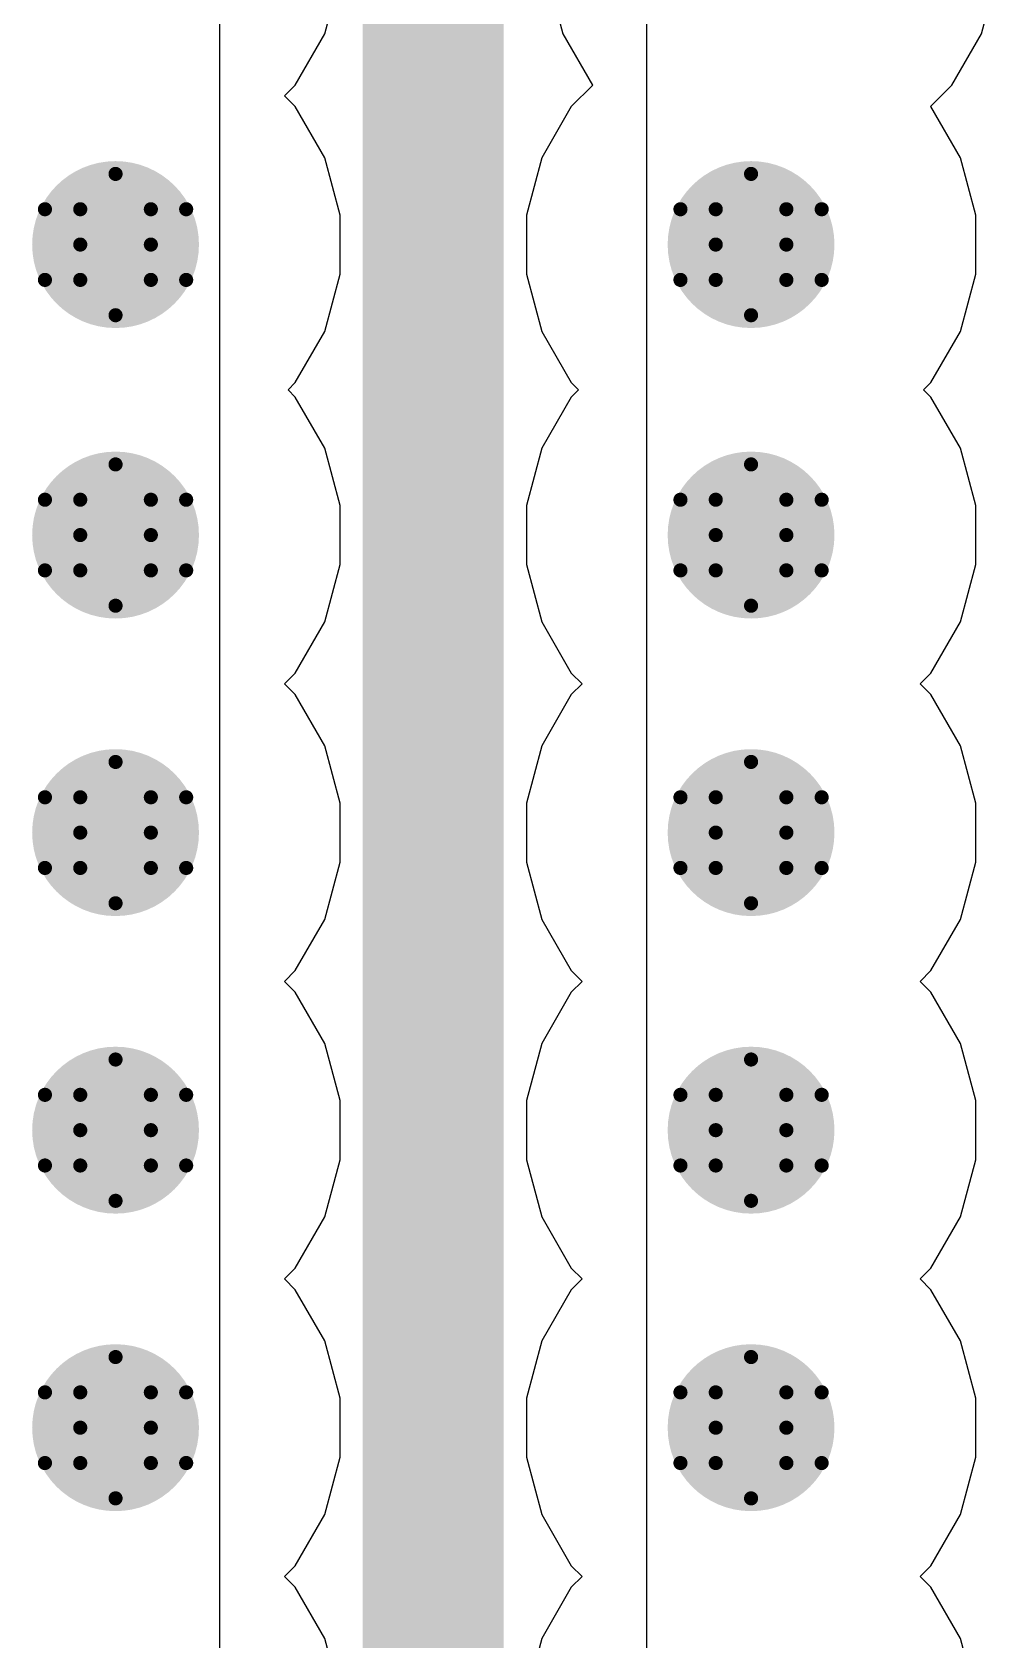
# Model space of a CAD drawing. Header units: inches. Extents: x -3 to 5437, y -3 to 5435.
# Drawn here: x 75.21 to 78.68, y 109.15 to 114.93 of the extents above; entities that cross this region are included whole.
import ezdxf

# ---------------------------------------------------------------- set-up
doc = ezdxf.new("R2010")
doc.units = ezdxf.units.IN
for name, color, linetype in [('Bottom Layer', 5, 'Continuous'), ('Drill Drawing', 1, 'Continuous'), ('GND', 16, 'Continuous'), ('PWR', 76, 'Continuous'), ('Top Layer', 1, 'Continuous'), ('Via Holes', 16, 'Continuous')]:
    doc.layers.add(name, color=color, linetype=linetype)

msp = doc.modelspace()

# ---------------------------------------------------------------- hatches: boundary and pattern name
at = {"layer": 'Bottom Layer'}
h = msp.add_hatch(color=5, dxfattribs=at)
edge = h.paths.add_edge_path()
edge.add_arc((75.5142, 114.1625), 0.3, 0, 360)
h = msp.add_hatch(color=5, dxfattribs=at)
edge = h.paths.add_edge_path()
edge.add_arc((77.8002, 114.1625), 0.3, 0, 360)
h = msp.add_hatch(color=5, dxfattribs=at)
edge = h.paths.add_edge_path()
edge.add_arc((75.5142, 113.1182), 0.3, 0, 360)
h = msp.add_hatch(color=5, dxfattribs=at)
edge = h.paths.add_edge_path()
edge.add_arc((77.8002, 113.1182), 0.3, 0, 360)
h = msp.add_hatch(color=5, dxfattribs=at)
edge = h.paths.add_edge_path()
edge.add_arc((75.5142, 112.0485), 0.3, 0, 360)
h = msp.add_hatch(color=5, dxfattribs=at)
edge = h.paths.add_edge_path()
edge.add_arc((77.8002, 112.0485), 0.3, 0, 360)
h = msp.add_hatch(color=5, dxfattribs=at)
edge = h.paths.add_edge_path()
edge.add_arc((75.5142, 110.9788), 0.3, 0, 360)
h = msp.add_hatch(color=5, dxfattribs=at)
edge = h.paths.add_edge_path()
edge.add_arc((77.8002, 110.9788), 0.3, 0, 360)
h = msp.add_hatch(color=5, dxfattribs=at)
edge = h.paths.add_edge_path()
edge.add_arc((75.5142, 109.9092), 0.3, 0, 360)
h = msp.add_hatch(color=5, dxfattribs=at)
edge = h.paths.add_edge_path()
edge.add_arc((77.8002, 109.9092), 0.3, 0, 360)
at = {"layer": 'GND'}
h = msp.add_hatch(color=16, dxfattribs=at)
edge = h.paths.add_edge_path()
edge.add_arc((75.5142, 114.1625), 0.3, 0, 360)
h = msp.add_hatch(color=16, dxfattribs=at)
edge = h.paths.add_edge_path()
edge.add_arc((77.8002, 114.1625), 0.3, 0, 360)
h = msp.add_hatch(color=16, dxfattribs=at)
edge = h.paths.add_edge_path()
edge.add_arc((75.5142, 113.1182), 0.3, 0, 360)
h = msp.add_hatch(color=16, dxfattribs=at)
edge = h.paths.add_edge_path()
edge.add_arc((77.8002, 113.1182), 0.3, 0, 360)
h = msp.add_hatch(color=16, dxfattribs=at)
edge = h.paths.add_edge_path()
edge.add_arc((75.5142, 112.0485), 0.3, 0, 360)
h = msp.add_hatch(color=16, dxfattribs=at)
edge = h.paths.add_edge_path()
edge.add_arc((77.8002, 112.0485), 0.3, 0, 360)
h = msp.add_hatch(color=16, dxfattribs=at)
edge = h.paths.add_edge_path()
edge.add_arc((75.5142, 110.9788), 0.3, 0, 360)
h = msp.add_hatch(color=16, dxfattribs=at)
edge = h.paths.add_edge_path()
edge.add_arc((77.8002, 110.9788), 0.3, 0, 360)
h = msp.add_hatch(color=16, dxfattribs=at)
edge = h.paths.add_edge_path()
edge.add_arc((75.5142, 109.9092), 0.3, 0, 360)
h = msp.add_hatch(color=16, dxfattribs=at)
edge = h.paths.add_edge_path()
edge.add_arc((77.8002, 109.9092), 0.3, 0, 360)
at = {"layer": 'PWR'}
h = msp.add_hatch(color=76, dxfattribs=at)
edge = h.paths.add_edge_path()
edge.add_arc((75.5142, 114.1625), 0.3, 0, 360)
h = msp.add_hatch(color=76, dxfattribs=at)
edge = h.paths.add_edge_path()
edge.add_arc((77.8002, 114.1625), 0.3, 0, 360)
h = msp.add_hatch(color=76, dxfattribs=at)
edge = h.paths.add_edge_path()
edge.add_arc((75.5142, 113.1182), 0.3, 0, 360)
h = msp.add_hatch(color=76, dxfattribs=at)
edge = h.paths.add_edge_path()
edge.add_arc((77.8002, 113.1182), 0.3, 0, 360)
h = msp.add_hatch(color=76, dxfattribs=at)
edge = h.paths.add_edge_path()
edge.add_arc((75.5142, 112.0485), 0.3, 0, 360)
h = msp.add_hatch(color=76, dxfattribs=at)
edge = h.paths.add_edge_path()
edge.add_arc((77.8002, 112.0485), 0.3, 0, 360)
h = msp.add_hatch(color=76, dxfattribs=at)
edge = h.paths.add_edge_path()
edge.add_arc((75.5142, 110.9788), 0.3, 0, 360)
h = msp.add_hatch(color=76, dxfattribs=at)
edge = h.paths.add_edge_path()
edge.add_arc((77.8002, 110.9788), 0.3, 0, 360)
h = msp.add_hatch(color=76, dxfattribs=at)
edge = h.paths.add_edge_path()
edge.add_arc((75.5142, 109.9092), 0.3, 0, 360)
h = msp.add_hatch(color=76, dxfattribs=at)
edge = h.paths.add_edge_path()
edge.add_arc((77.8002, 109.9092), 0.3, 0, 360)
at = {"layer": 'Top Layer'}
h = msp.add_hatch(color=1, dxfattribs=at)
edge = h.paths.add_edge_path()
edge.add_arc((75.5142, 114.1625), 0.3, 0, 360)
h = msp.add_hatch(color=1, dxfattribs=at)
edge = h.paths.add_edge_path()
edge.add_arc((77.8002, 114.1625), 0.3, 0, 360)
h = msp.add_hatch(color=1, dxfattribs=at)
edge = h.paths.add_edge_path()
edge.add_arc((75.5142, 113.1182), 0.3, 0, 360)
h = msp.add_hatch(color=1, dxfattribs=at)
edge = h.paths.add_edge_path()
edge.add_arc((77.8002, 113.1182), 0.3, 0, 360)
h = msp.add_hatch(color=1, dxfattribs=at)
edge = h.paths.add_edge_path()
edge.add_arc((75.5142, 112.0485), 0.3, 0, 360)
h = msp.add_hatch(color=1, dxfattribs=at)
edge = h.paths.add_edge_path()
edge.add_arc((77.8002, 112.0485), 0.3, 0, 360)
h = msp.add_hatch(color=1, dxfattribs=at)
edge = h.paths.add_edge_path()
edge.add_arc((75.5142, 110.9788), 0.3, 0, 360)
h = msp.add_hatch(color=1, dxfattribs=at)
edge = h.paths.add_edge_path()
edge.add_arc((77.8002, 110.9788), 0.3, 0, 360)
h = msp.add_hatch(color=1, dxfattribs=at)
edge = h.paths.add_edge_path()
edge.add_arc((75.5142, 109.9092), 0.3, 0, 360)
h = msp.add_hatch(color=1, dxfattribs=at)
edge = h.paths.add_edge_path()
edge.add_arc((77.8002, 109.9092), 0.3, 0, 360)
at = {"layer": 'Via Holes'}
h = msp.add_hatch(color=7, dxfattribs=at)
edge = h.paths.add_edge_path()
edge.add_arc((75.5142, 114.1625), 0.15, 0, 360)
h = msp.add_hatch(color=7, dxfattribs=at)
edge = h.paths.add_edge_path()
edge.add_arc((77.8002, 114.1625), 0.15, 0, 360)
h = msp.add_hatch(color=7, dxfattribs=at)
edge = h.paths.add_edge_path()
edge.add_arc((75.5142, 113.1182), 0.15, 0, 360)
h = msp.add_hatch(color=7, dxfattribs=at)
edge = h.paths.add_edge_path()
edge.add_arc((77.8002, 113.1182), 0.15, 0, 360)
h = msp.add_hatch(color=7, dxfattribs=at)
edge = h.paths.add_edge_path()
edge.add_arc((75.5142, 112.0485), 0.15, 0, 360)
h = msp.add_hatch(color=7, dxfattribs=at)
edge = h.paths.add_edge_path()
edge.add_arc((77.8002, 112.0485), 0.15, 0, 360)
h = msp.add_hatch(color=7, dxfattribs=at)
edge = h.paths.add_edge_path()
edge.add_arc((75.5142, 110.9788), 0.15, 0, 360)
h = msp.add_hatch(color=7, dxfattribs=at)
edge = h.paths.add_edge_path()
edge.add_arc((77.8002, 110.9788), 0.15, 0, 360)
h = msp.add_hatch(color=7, dxfattribs=at)
edge = h.paths.add_edge_path()
edge.add_arc((75.5142, 109.9092), 0.15, 0, 360)
h = msp.add_hatch(color=7, dxfattribs=at)
edge = h.paths.add_edge_path()
edge.add_arc((77.8002, 109.9092), 0.15, 0, 360)

# ---------------------------------------------------------------- linework, layer by layer
at = {"layer": 'Drill Drawing'}
for points in [[(75.3872, 114.2895, 0.0508, 0.0508, 0), (75.5142, 114.4165, 0.0508, 0.0508, 0)], [(75.5142, 114.4165, 0.0508, 0.0508, 0), (75.6412, 114.2895, 0.0508, 0.0508, 0)], [(77.6732, 114.2895, 0.0508, 0.0508, 0), (77.8002, 114.4165, 0.0508, 0.0508, 0)], [(77.8002, 114.4165, 0.0508, 0.0508, 0), (77.9272, 114.2895, 0.0508, 0.0508, 0)], [(75.2602, 114.2895, 0.0508, 0.0508, 0), (75.3872, 114.1625, 0.0508, 0.0508, 0)], [(75.2602, 114.2895, 0.0508, 0.0508, 0), (75.3872, 114.2895, 0.0508, 0.0508, 0)], [(75.6412, 114.2895, 0.0508, 0.0508, 0), (75.7682, 114.2895, 0.0508, 0.0508, 0)], [(75.6412, 114.1625, 0.0508, 0.0508, 0), (75.7682, 114.2895, 0.0508, 0.0508, 0)], [(77.5462, 114.2895, 0.0508, 0.0508, 0), (77.6732, 114.1625, 0.0508, 0.0508, 0)], [(77.5462, 114.2895, 0.0508, 0.0508, 0), (77.6732, 114.2895, 0.0508, 0.0508, 0)], [(77.9272, 114.2895, 0.0508, 0.0508, 0), (78.0542, 114.2895, 0.0508, 0.0508, 0)], [(77.9272, 114.1625, 0.0508, 0.0508, 0), (78.0542, 114.2895, 0.0508, 0.0508, 0)], [(75.2602, 114.0355, 0.0508, 0.0508, 0), (75.3872, 114.1625, 0.0508, 0.0508, 0)], [(75.6412, 114.1625, 0.0508, 0.0508, 0), (75.7682, 114.0355, 0.0508, 0.0508, 0)], [(77.5462, 114.0355, 0.0508, 0.0508, 0), (77.6732, 114.1625, 0.0508, 0.0508, 0)], [(77.9272, 114.1625, 0.0508, 0.0508, 0), (78.0542, 114.0355, 0.0508, 0.0508, 0)], [(75.2602, 114.0355, 0.0508, 0.0508, 0), (75.3872, 114.0355, 0.0508, 0.0508, 0)], [(75.3872, 114.0355, 0.0508, 0.0508, 0), (75.5142, 113.9085, 0.0508, 0.0508, 0)], [(75.5142, 113.9085, 0.0508, 0.0508, 0), (75.6412, 114.0355, 0.0508, 0.0508, 0)], [(75.6412, 114.0355, 0.0508, 0.0508, 0), (75.7682, 114.0355, 0.0508, 0.0508, 0)], [(77.5462, 114.0355, 0.0508, 0.0508, 0), (77.6732, 114.0355, 0.0508, 0.0508, 0)], [(77.6732, 114.0355, 0.0508, 0.0508, 0), (77.8002, 113.9085, 0.0508, 0.0508, 0)], [(77.8002, 113.9085, 0.0508, 0.0508, 0), (77.9272, 114.0355, 0.0508, 0.0508, 0)], [(77.9272, 114.0355, 0.0508, 0.0508, 0), (78.0542, 114.0355, 0.0508, 0.0508, 0)], [(75.3872, 113.2452, 0.0508, 0.0508, 0), (75.5142, 113.3722, 0.0508, 0.0508, 0)], [(75.5142, 113.3722, 0.0508, 0.0508, 0), (75.6412, 113.2452, 0.0508, 0.0508, 0)], [(77.6732, 113.2452, 0.0508, 0.0508, 0), (77.8002, 113.3722, 0.0508, 0.0508, 0)], [(77.8002, 113.3722, 0.0508, 0.0508, 0), (77.9272, 113.2452, 0.0508, 0.0508, 0)], [(75.2602, 113.2452, 0.0508, 0.0508, 0), (75.3872, 113.1182, 0.0508, 0.0508, 0)], [(75.2602, 113.2452, 0.0508, 0.0508, 0), (75.3872, 113.2452, 0.0508, 0.0508, 0)], [(75.6412, 113.2452, 0.0508, 0.0508, 0), (75.7682, 113.2452, 0.0508, 0.0508, 0)], [(75.6412, 113.1182, 0.0508, 0.0508, 0), (75.7682, 113.2452, 0.0508, 0.0508, 0)], [(77.5462, 113.2452, 0.0508, 0.0508, 0), (77.6732, 113.1182, 0.0508, 0.0508, 0)], [(77.5462, 113.2452, 0.0508, 0.0508, 0), (77.6732, 113.2452, 0.0508, 0.0508, 0)], [(77.9272, 113.2452, 0.0508, 0.0508, 0), (78.0542, 113.2452, 0.0508, 0.0508, 0)], [(77.9272, 113.1182, 0.0508, 0.0508, 0), (78.0542, 113.2452, 0.0508, 0.0508, 0)], [(75.2602, 112.9912, 0.0508, 0.0508, 0), (75.3872, 113.1182, 0.0508, 0.0508, 0)], [(75.6412, 113.1182, 0.0508, 0.0508, 0), (75.7682, 112.9912, 0.0508, 0.0508, 0)], [(77.5462, 112.9912, 0.0508, 0.0508, 0), (77.6732, 113.1182, 0.0508, 0.0508, 0)], [(77.9272, 113.1182, 0.0508, 0.0508, 0), (78.0542, 112.9912, 0.0508, 0.0508, 0)], [(75.2602, 112.9912, 0.0508, 0.0508, 0), (75.3872, 112.9912, 0.0508, 0.0508, 0)], [(75.3872, 112.9912, 0.0508, 0.0508, 0), (75.5142, 112.8642, 0.0508, 0.0508, 0)], [(75.5142, 112.8642, 0.0508, 0.0508, 0), (75.6412, 112.9912, 0.0508, 0.0508, 0)], [(75.6412, 112.9912, 0.0508, 0.0508, 0), (75.7682, 112.9912, 0.0508, 0.0508, 0)], [(77.5462, 112.9912, 0.0508, 0.0508, 0), (77.6732, 112.9912, 0.0508, 0.0508, 0)], [(77.6732, 112.9912, 0.0508, 0.0508, 0), (77.8002, 112.8642, 0.0508, 0.0508, 0)], [(77.8002, 112.8642, 0.0508, 0.0508, 0), (77.9272, 112.9912, 0.0508, 0.0508, 0)], [(77.9272, 112.9912, 0.0508, 0.0508, 0), (78.0542, 112.9912, 0.0508, 0.0508, 0)], [(75.3872, 112.1755, 0.0508, 0.0508, 0), (75.5142, 112.3025, 0.0508, 0.0508, 0)], [(75.5142, 112.3025, 0.0508, 0.0508, 0), (75.6412, 112.1755, 0.0508, 0.0508, 0)], [(77.6732, 112.1755, 0.0508, 0.0508, 0), (77.8002, 112.3025, 0.0508, 0.0508, 0)], [(77.8002, 112.3025, 0.0508, 0.0508, 0), (77.9272, 112.1755, 0.0508, 0.0508, 0)], [(75.2602, 112.1755, 0.0508, 0.0508, 0), (75.3872, 112.0485, 0.0508, 0.0508, 0)], [(75.2602, 112.1755, 0.0508, 0.0508, 0), (75.3872, 112.1755, 0.0508, 0.0508, 0)], [(75.6412, 112.1755, 0.0508, 0.0508, 0), (75.7682, 112.1755, 0.0508, 0.0508, 0)], [(75.6412, 112.0485, 0.0508, 0.0508, 0), (75.7682, 112.1755, 0.0508, 0.0508, 0)], [(77.5462, 112.1755, 0.0508, 0.0508, 0), (77.6732, 112.0485, 0.0508, 0.0508, 0)], [(77.5462, 112.1755, 0.0508, 0.0508, 0), (77.6732, 112.1755, 0.0508, 0.0508, 0)], [(77.9272, 112.1755, 0.0508, 0.0508, 0), (78.0542, 112.1755, 0.0508, 0.0508, 0)], [(77.9272, 112.0485, 0.0508, 0.0508, 0), (78.0542, 112.1755, 0.0508, 0.0508, 0)], [(75.2602, 111.9215, 0.0508, 0.0508, 0), (75.3872, 112.0485, 0.0508, 0.0508, 0)], [(75.6412, 112.0485, 0.0508, 0.0508, 0), (75.7682, 111.9215, 0.0508, 0.0508, 0)], [(77.5462, 111.9215, 0.0508, 0.0508, 0), (77.6732, 112.0485, 0.0508, 0.0508, 0)], [(77.9272, 112.0485, 0.0508, 0.0508, 0), (78.0542, 111.9215, 0.0508, 0.0508, 0)], [(75.2602, 111.9215, 0.0508, 0.0508, 0), (75.3872, 111.9215, 0.0508, 0.0508, 0)], [(75.3872, 111.9215, 0.0508, 0.0508, 0), (75.5142, 111.7945, 0.0508, 0.0508, 0)], [(75.5142, 111.7945, 0.0508, 0.0508, 0), (75.6412, 111.9215, 0.0508, 0.0508, 0)], [(75.6412, 111.9215, 0.0508, 0.0508, 0), (75.7682, 111.9215, 0.0508, 0.0508, 0)], [(77.5462, 111.9215, 0.0508, 0.0508, 0), (77.6732, 111.9215, 0.0508, 0.0508, 0)], [(77.6732, 111.9215, 0.0508, 0.0508, 0), (77.8002, 111.7945, 0.0508, 0.0508, 0)], [(77.8002, 111.7945, 0.0508, 0.0508, 0), (77.9272, 111.9215, 0.0508, 0.0508, 0)], [(77.9272, 111.9215, 0.0508, 0.0508, 0), (78.0542, 111.9215, 0.0508, 0.0508, 0)], [(75.3872, 111.1058, 0.0508, 0.0508, 0), (75.5142, 111.2328, 0.0508, 0.0508, 0)], [(75.5142, 111.2328, 0.0508, 0.0508, 0), (75.6412, 111.1058, 0.0508, 0.0508, 0)], [(77.6732, 111.1058, 0.0508, 0.0508, 0), (77.8002, 111.2328, 0.0508, 0.0508, 0)], [(77.8002, 111.2328, 0.0508, 0.0508, 0), (77.9272, 111.1058, 0.0508, 0.0508, 0)], [(75.2602, 111.1058, 0.0508, 0.0508, 0), (75.3872, 110.9788, 0.0508, 0.0508, 0)], [(75.2602, 111.1058, 0.0508, 0.0508, 0), (75.3872, 111.1058, 0.0508, 0.0508, 0)], [(75.6412, 111.1058, 0.0508, 0.0508, 0), (75.7682, 111.1058, 0.0508, 0.0508, 0)], [(75.6412, 110.9788, 0.0508, 0.0508, 0), (75.7682, 111.1058, 0.0508, 0.0508, 0)], [(77.5462, 111.1058, 0.0508, 0.0508, 0), (77.6732, 110.9788, 0.0508, 0.0508, 0)], [(77.5462, 111.1058, 0.0508, 0.0508, 0), (77.6732, 111.1058, 0.0508, 0.0508, 0)], [(77.9272, 111.1058, 0.0508, 0.0508, 0), (78.0542, 111.1058, 0.0508, 0.0508, 0)], [(77.9272, 110.9788, 0.0508, 0.0508, 0), (78.0542, 111.1058, 0.0508, 0.0508, 0)], [(75.2602, 110.8518, 0.0508, 0.0508, 0), (75.3872, 110.9788, 0.0508, 0.0508, 0)], [(75.6412, 110.9788, 0.0508, 0.0508, 0), (75.7682, 110.8518, 0.0508, 0.0508, 0)], [(77.5462, 110.8518, 0.0508, 0.0508, 0), (77.6732, 110.9788, 0.0508, 0.0508, 0)], [(77.9272, 110.9788, 0.0508, 0.0508, 0), (78.0542, 110.8518, 0.0508, 0.0508, 0)], [(75.2602, 110.8518, 0.0508, 0.0508, 0), (75.3872, 110.8518, 0.0508, 0.0508, 0)], [(75.3872, 110.8518, 0.0508, 0.0508, 0), (75.5142, 110.7248, 0.0508, 0.0508, 0)], [(75.5142, 110.7248, 0.0508, 0.0508, 0), (75.6412, 110.8518, 0.0508, 0.0508, 0)], [(75.6412, 110.8518, 0.0508, 0.0508, 0), (75.7682, 110.8518, 0.0508, 0.0508, 0)], [(77.5462, 110.8518, 0.0508, 0.0508, 0), (77.6732, 110.8518, 0.0508, 0.0508, 0)], [(77.6732, 110.8518, 0.0508, 0.0508, 0), (77.8002, 110.7248, 0.0508, 0.0508, 0)], [(77.8002, 110.7248, 0.0508, 0.0508, 0), (77.9272, 110.8518, 0.0508, 0.0508, 0)], [(77.9272, 110.8518, 0.0508, 0.0508, 0), (78.0542, 110.8518, 0.0508, 0.0508, 0)], [(75.3872, 110.0362, 0.0508, 0.0508, 0), (75.5142, 110.1632, 0.0508, 0.0508, 0)], [(75.5142, 110.1632, 0.0508, 0.0508, 0), (75.6412, 110.0362, 0.0508, 0.0508, 0)], [(77.6732, 110.0362, 0.0508, 0.0508, 0), (77.8002, 110.1632, 0.0508, 0.0508, 0)], [(77.8002, 110.1632, 0.0508, 0.0508, 0), (77.9272, 110.0362, 0.0508, 0.0508, 0)], [(75.2602, 110.0362, 0.0508, 0.0508, 0), (75.3872, 109.9092, 0.0508, 0.0508, 0)], [(75.2602, 110.0362, 0.0508, 0.0508, 0), (75.3872, 110.0362, 0.0508, 0.0508, 0)], [(75.6412, 110.0362, 0.0508, 0.0508, 0), (75.7682, 110.0362, 0.0508, 0.0508, 0)], [(75.6412, 109.9092, 0.0508, 0.0508, 0), (75.7682, 110.0362, 0.0508, 0.0508, 0)], [(77.5462, 110.0362, 0.0508, 0.0508, 0), (77.6732, 109.9092, 0.0508, 0.0508, 0)], [(77.5462, 110.0362, 0.0508, 0.0508, 0), (77.6732, 110.0362, 0.0508, 0.0508, 0)], [(77.9272, 110.0362, 0.0508, 0.0508, 0), (78.0542, 110.0362, 0.0508, 0.0508, 0)], [(77.9272, 109.9092, 0.0508, 0.0508, 0), (78.0542, 110.0362, 0.0508, 0.0508, 0)], [(75.2602, 109.7822, 0.0508, 0.0508, 0), (75.3872, 109.9092, 0.0508, 0.0508, 0)], [(75.6412, 109.9092, 0.0508, 0.0508, 0), (75.7682, 109.7822, 0.0508, 0.0508, 0)], [(77.5462, 109.7822, 0.0508, 0.0508, 0), (77.6732, 109.9092, 0.0508, 0.0508, 0)], [(77.9272, 109.9092, 0.0508, 0.0508, 0), (78.0542, 109.7822, 0.0508, 0.0508, 0)], [(75.2602, 109.7822, 0.0508, 0.0508, 0), (75.3872, 109.7822, 0.0508, 0.0508, 0)], [(75.3872, 109.7822, 0.0508, 0.0508, 0), (75.5142, 109.6552, 0.0508, 0.0508, 0)], [(75.5142, 109.6552, 0.0508, 0.0508, 0), (75.6412, 109.7822, 0.0508, 0.0508, 0)], [(75.6412, 109.7822, 0.0508, 0.0508, 0), (75.7682, 109.7822, 0.0508, 0.0508, 0)], [(77.5462, 109.7822, 0.0508, 0.0508, 0), (77.6732, 109.7822, 0.0508, 0.0508, 0)], [(77.6732, 109.7822, 0.0508, 0.0508, 0), (77.8002, 109.6552, 0.0508, 0.0508, 0)], [(77.8002, 109.6552, 0.0508, 0.0508, 0), (77.9272, 109.7822, 0.0508, 0.0508, 0)], [(77.9272, 109.7822, 0.0508, 0.0508, 0), (78.0542, 109.7822, 0.0508, 0.0508, 0)]]:
    msp.add_lwpolyline(points, format="xyseb", dxfattribs=at)
for points in [[(75.5015, 114.4165, 0.0254, 0.0254, 1), (75.5269, 114.4165, 0.0254, 0.0254, 1)], [(75.5015, 114.4165, 0.0254, 0.0254, 1), (75.5269, 114.4165, 0.0254, 0.0254, 1)], [(77.7875, 114.4165, 0.0254, 0.0254, 1), (77.8129, 114.4165, 0.0254, 0.0254, 1)], [(77.7875, 114.4165, 0.0254, 0.0254, 1), (77.8129, 114.4165, 0.0254, 0.0254, 1)], [(75.2475, 114.2895, 0.0254, 0.0254, 1), (75.2729, 114.2895, 0.0254, 0.0254, 1)], [(75.2475, 114.2895, 0.0254, 0.0254, 1), (75.2729, 114.2895, 0.0254, 0.0254, 1)], [(75.3745, 114.2895, 0.0254, 0.0254, 1), (75.3999, 114.2895, 0.0254, 0.0254, 1)], [(75.3745, 114.2895, 0.0254, 0.0254, 1), (75.3999, 114.2895, 0.0254, 0.0254, 1)], [(75.6285, 114.2895, 0.0254, 0.0254, 1), (75.6539, 114.2895, 0.0254, 0.0254, 1)], [(75.6285, 114.2895, 0.0254, 0.0254, 1), (75.6539, 114.2895, 0.0254, 0.0254, 1)], [(75.7555, 114.2895, 0.0254, 0.0254, 1), (75.7809, 114.2895, 0.0254, 0.0254, 1)], [(75.7555, 114.2895, 0.0254, 0.0254, 1), (75.7809, 114.2895, 0.0254, 0.0254, 1)], [(77.5335, 114.2895, 0.0254, 0.0254, 1), (77.5589, 114.2895, 0.0254, 0.0254, 1)], [(77.5335, 114.2895, 0.0254, 0.0254, 1), (77.5589, 114.2895, 0.0254, 0.0254, 1)], [(77.6605, 114.2895, 0.0254, 0.0254, 1), (77.6859, 114.2895, 0.0254, 0.0254, 1)], [(77.6605, 114.2895, 0.0254, 0.0254, 1), (77.6859, 114.2895, 0.0254, 0.0254, 1)], [(77.9145, 114.2895, 0.0254, 0.0254, 1), (77.9399, 114.2895, 0.0254, 0.0254, 1)], [(77.9145, 114.2895, 0.0254, 0.0254, 1), (77.9399, 114.2895, 0.0254, 0.0254, 1)], [(78.0415, 114.2895, 0.0254, 0.0254, 1), (78.0669, 114.2895, 0.0254, 0.0254, 1)], [(78.0415, 114.2895, 0.0254, 0.0254, 1), (78.0669, 114.2895, 0.0254, 0.0254, 1)], [(75.3745, 114.1625, 0.0254, 0.0254, 1), (75.3999, 114.1625, 0.0254, 0.0254, 1)], [(75.3745, 114.1625, 0.0254, 0.0254, 1), (75.3999, 114.1625, 0.0254, 0.0254, 1)], [(75.6285, 114.1625, 0.0254, 0.0254, 1), (75.6539, 114.1625, 0.0254, 0.0254, 1)], [(75.6285, 114.1625, 0.0254, 0.0254, 1), (75.6539, 114.1625, 0.0254, 0.0254, 1)], [(77.6605, 114.1625, 0.0254, 0.0254, 1), (77.6859, 114.1625, 0.0254, 0.0254, 1)], [(77.6605, 114.1625, 0.0254, 0.0254, 1), (77.6859, 114.1625, 0.0254, 0.0254, 1)], [(77.9145, 114.1625, 0.0254, 0.0254, 1), (77.9399, 114.1625, 0.0254, 0.0254, 1)], [(77.9145, 114.1625, 0.0254, 0.0254, 1), (77.9399, 114.1625, 0.0254, 0.0254, 1)], [(75.2475, 114.0355, 0.0254, 0.0254, 1), (75.2729, 114.0355, 0.0254, 0.0254, 1)], [(75.2475, 114.0355, 0.0254, 0.0254, 1), (75.2729, 114.0355, 0.0254, 0.0254, 1)], [(75.3745, 114.0355, 0.0254, 0.0254, 1), (75.3999, 114.0355, 0.0254, 0.0254, 1)], [(75.3745, 114.0355, 0.0254, 0.0254, 1), (75.3999, 114.0355, 0.0254, 0.0254, 1)], [(75.6285, 114.0355, 0.0254, 0.0254, 1), (75.6539, 114.0355, 0.0254, 0.0254, 1)], [(75.6285, 114.0355, 0.0254, 0.0254, 1), (75.6539, 114.0355, 0.0254, 0.0254, 1)], [(75.7555, 114.0355, 0.0254, 0.0254, 1), (75.7809, 114.0355, 0.0254, 0.0254, 1)], [(75.7555, 114.0355, 0.0254, 0.0254, 1), (75.7809, 114.0355, 0.0254, 0.0254, 1)], [(77.5335, 114.0355, 0.0254, 0.0254, 1), (77.5589, 114.0355, 0.0254, 0.0254, 1)], [(77.5335, 114.0355, 0.0254, 0.0254, 1), (77.5589, 114.0355, 0.0254, 0.0254, 1)], [(77.6605, 114.0355, 0.0254, 0.0254, 1), (77.6859, 114.0355, 0.0254, 0.0254, 1)], [(77.6605, 114.0355, 0.0254, 0.0254, 1), (77.6859, 114.0355, 0.0254, 0.0254, 1)], [(77.9145, 114.0355, 0.0254, 0.0254, 1), (77.9399, 114.0355, 0.0254, 0.0254, 1)], [(77.9145, 114.0355, 0.0254, 0.0254, 1), (77.9399, 114.0355, 0.0254, 0.0254, 1)], [(78.0415, 114.0355, 0.0254, 0.0254, 1), (78.0669, 114.0355, 0.0254, 0.0254, 1)], [(78.0415, 114.0355, 0.0254, 0.0254, 1), (78.0669, 114.0355, 0.0254, 0.0254, 1)], [(75.5015, 113.9085, 0.0254, 0.0254, 1), (75.5269, 113.9085, 0.0254, 0.0254, 1)], [(75.5015, 113.9085, 0.0254, 0.0254, 1), (75.5269, 113.9085, 0.0254, 0.0254, 1)], [(77.7875, 113.9085, 0.0254, 0.0254, 1), (77.8129, 113.9085, 0.0254, 0.0254, 1)], [(77.7875, 113.9085, 0.0254, 0.0254, 1), (77.8129, 113.9085, 0.0254, 0.0254, 1)], [(75.5015, 113.3722, 0.0254, 0.0254, 1), (75.5269, 113.3722, 0.0254, 0.0254, 1)], [(75.5015, 113.3722, 0.0254, 0.0254, 1), (75.5269, 113.3722, 0.0254, 0.0254, 1)], [(77.7875, 113.3722, 0.0254, 0.0254, 1), (77.8129, 113.3722, 0.0254, 0.0254, 1)], [(77.7875, 113.3722, 0.0254, 0.0254, 1), (77.8129, 113.3722, 0.0254, 0.0254, 1)], [(75.2475, 113.2452, 0.0254, 0.0254, 1), (75.2729, 113.2452, 0.0254, 0.0254, 1)], [(75.2475, 113.2452, 0.0254, 0.0254, 1), (75.2729, 113.2452, 0.0254, 0.0254, 1)], [(75.3745, 113.2452, 0.0254, 0.0254, 1), (75.3999, 113.2452, 0.0254, 0.0254, 1)], [(75.3745, 113.2452, 0.0254, 0.0254, 1), (75.3999, 113.2452, 0.0254, 0.0254, 1)], [(75.6285, 113.2452, 0.0254, 0.0254, 1), (75.6539, 113.2452, 0.0254, 0.0254, 1)], [(75.6285, 113.2452, 0.0254, 0.0254, 1), (75.6539, 113.2452, 0.0254, 0.0254, 1)], [(75.7555, 113.2452, 0.0254, 0.0254, 1), (75.7809, 113.2452, 0.0254, 0.0254, 1)], [(75.7555, 113.2452, 0.0254, 0.0254, 1), (75.7809, 113.2452, 0.0254, 0.0254, 1)], [(77.5335, 113.2452, 0.0254, 0.0254, 1), (77.5589, 113.2452, 0.0254, 0.0254, 1)], [(77.5335, 113.2452, 0.0254, 0.0254, 1), (77.5589, 113.2452, 0.0254, 0.0254, 1)], [(77.6605, 113.2452, 0.0254, 0.0254, 1), (77.6859, 113.2452, 0.0254, 0.0254, 1)], [(77.6605, 113.2452, 0.0254, 0.0254, 1), (77.6859, 113.2452, 0.0254, 0.0254, 1)], [(77.9145, 113.2452, 0.0254, 0.0254, 1), (77.9399, 113.2452, 0.0254, 0.0254, 1)], [(77.9145, 113.2452, 0.0254, 0.0254, 1), (77.9399, 113.2452, 0.0254, 0.0254, 1)], [(78.0415, 113.2452, 0.0254, 0.0254, 1), (78.0669, 113.2452, 0.0254, 0.0254, 1)], [(78.0415, 113.2452, 0.0254, 0.0254, 1), (78.0669, 113.2452, 0.0254, 0.0254, 1)], [(75.3745, 113.1182, 0.0254, 0.0254, 1), (75.3999, 113.1182, 0.0254, 0.0254, 1)], [(75.3745, 113.1182, 0.0254, 0.0254, 1), (75.3999, 113.1182, 0.0254, 0.0254, 1)], [(75.6285, 113.1182, 0.0254, 0.0254, 1), (75.6539, 113.1182, 0.0254, 0.0254, 1)], [(75.6285, 113.1182, 0.0254, 0.0254, 1), (75.6539, 113.1182, 0.0254, 0.0254, 1)], [(77.6605, 113.1182, 0.0254, 0.0254, 1), (77.6859, 113.1182, 0.0254, 0.0254, 1)], [(77.6605, 113.1182, 0.0254, 0.0254, 1), (77.6859, 113.1182, 0.0254, 0.0254, 1)], [(77.9145, 113.1182, 0.0254, 0.0254, 1), (77.9399, 113.1182, 0.0254, 0.0254, 1)], [(77.9145, 113.1182, 0.0254, 0.0254, 1), (77.9399, 113.1182, 0.0254, 0.0254, 1)], [(75.2475, 112.9912, 0.0254, 0.0254, 1), (75.2729, 112.9912, 0.0254, 0.0254, 1)], [(75.2475, 112.9912, 0.0254, 0.0254, 1), (75.2729, 112.9912, 0.0254, 0.0254, 1)], [(75.3745, 112.9912, 0.0254, 0.0254, 1), (75.3999, 112.9912, 0.0254, 0.0254, 1)], [(75.3745, 112.9912, 0.0254, 0.0254, 1), (75.3999, 112.9912, 0.0254, 0.0254, 1)], [(75.6285, 112.9912, 0.0254, 0.0254, 1), (75.6539, 112.9912, 0.0254, 0.0254, 1)], [(75.6285, 112.9912, 0.0254, 0.0254, 1), (75.6539, 112.9912, 0.0254, 0.0254, 1)], [(75.7555, 112.9912, 0.0254, 0.0254, 1), (75.7809, 112.9912, 0.0254, 0.0254, 1)], [(75.7555, 112.9912, 0.0254, 0.0254, 1), (75.7809, 112.9912, 0.0254, 0.0254, 1)], [(77.5335, 112.9912, 0.0254, 0.0254, 1), (77.5589, 112.9912, 0.0254, 0.0254, 1)], [(77.5335, 112.9912, 0.0254, 0.0254, 1), (77.5589, 112.9912, 0.0254, 0.0254, 1)], [(77.6605, 112.9912, 0.0254, 0.0254, 1), (77.6859, 112.9912, 0.0254, 0.0254, 1)], [(77.6605, 112.9912, 0.0254, 0.0254, 1), (77.6859, 112.9912, 0.0254, 0.0254, 1)], [(77.9145, 112.9912, 0.0254, 0.0254, 1), (77.9399, 112.9912, 0.0254, 0.0254, 1)], [(77.9145, 112.9912, 0.0254, 0.0254, 1), (77.9399, 112.9912, 0.0254, 0.0254, 1)], [(78.0415, 112.9912, 0.0254, 0.0254, 1), (78.0669, 112.9912, 0.0254, 0.0254, 1)], [(78.0415, 112.9912, 0.0254, 0.0254, 1), (78.0669, 112.9912, 0.0254, 0.0254, 1)], [(75.5015, 112.8642, 0.0254, 0.0254, 1), (75.5269, 112.8642, 0.0254, 0.0254, 1)], [(75.5015, 112.8642, 0.0254, 0.0254, 1), (75.5269, 112.8642, 0.0254, 0.0254, 1)], [(77.7875, 112.8642, 0.0254, 0.0254, 1), (77.8129, 112.8642, 0.0254, 0.0254, 1)], [(77.7875, 112.8642, 0.0254, 0.0254, 1), (77.8129, 112.8642, 0.0254, 0.0254, 1)], [(75.5015, 112.3025, 0.0254, 0.0254, 1), (75.5269, 112.3025, 0.0254, 0.0254, 1)], [(75.5015, 112.3025, 0.0254, 0.0254, 1), (75.5269, 112.3025, 0.0254, 0.0254, 1)], [(77.7875, 112.3025, 0.0254, 0.0254, 1), (77.8129, 112.3025, 0.0254, 0.0254, 1)], [(77.7875, 112.3025, 0.0254, 0.0254, 1), (77.8129, 112.3025, 0.0254, 0.0254, 1)], [(75.2475, 112.1755, 0.0254, 0.0254, 1), (75.2729, 112.1755, 0.0254, 0.0254, 1)], [(75.2475, 112.1755, 0.0254, 0.0254, 1), (75.2729, 112.1755, 0.0254, 0.0254, 1)], [(75.3745, 112.1755, 0.0254, 0.0254, 1), (75.3999, 112.1755, 0.0254, 0.0254, 1)], [(75.3745, 112.1755, 0.0254, 0.0254, 1), (75.3999, 112.1755, 0.0254, 0.0254, 1)], [(75.6285, 112.1755, 0.0254, 0.0254, 1), (75.6539, 112.1755, 0.0254, 0.0254, 1)], [(75.6285, 112.1755, 0.0254, 0.0254, 1), (75.6539, 112.1755, 0.0254, 0.0254, 1)], [(75.7555, 112.1755, 0.0254, 0.0254, 1), (75.7809, 112.1755, 0.0254, 0.0254, 1)], [(75.7555, 112.1755, 0.0254, 0.0254, 1), (75.7809, 112.1755, 0.0254, 0.0254, 1)], [(77.5335, 112.1755, 0.0254, 0.0254, 1), (77.5589, 112.1755, 0.0254, 0.0254, 1)], [(77.5335, 112.1755, 0.0254, 0.0254, 1), (77.5589, 112.1755, 0.0254, 0.0254, 1)], [(77.6605, 112.1755, 0.0254, 0.0254, 1), (77.6859, 112.1755, 0.0254, 0.0254, 1)], [(77.6605, 112.1755, 0.0254, 0.0254, 1), (77.6859, 112.1755, 0.0254, 0.0254, 1)], [(77.9145, 112.1755, 0.0254, 0.0254, 1), (77.9399, 112.1755, 0.0254, 0.0254, 1)], [(77.9145, 112.1755, 0.0254, 0.0254, 1), (77.9399, 112.1755, 0.0254, 0.0254, 1)], [(78.0415, 112.1755, 0.0254, 0.0254, 1), (78.0669, 112.1755, 0.0254, 0.0254, 1)], [(78.0415, 112.1755, 0.0254, 0.0254, 1), (78.0669, 112.1755, 0.0254, 0.0254, 1)], [(75.3745, 112.0485, 0.0254, 0.0254, 1), (75.3999, 112.0485, 0.0254, 0.0254, 1)], [(75.3745, 112.0485, 0.0254, 0.0254, 1), (75.3999, 112.0485, 0.0254, 0.0254, 1)], [(75.6285, 112.0485, 0.0254, 0.0254, 1), (75.6539, 112.0485, 0.0254, 0.0254, 1)], [(75.6285, 112.0485, 0.0254, 0.0254, 1), (75.6539, 112.0485, 0.0254, 0.0254, 1)], [(77.6605, 112.0485, 0.0254, 0.0254, 1), (77.6859, 112.0485, 0.0254, 0.0254, 1)], [(77.6605, 112.0485, 0.0254, 0.0254, 1), (77.6859, 112.0485, 0.0254, 0.0254, 1)], [(77.9145, 112.0485, 0.0254, 0.0254, 1), (77.9399, 112.0485, 0.0254, 0.0254, 1)], [(77.9145, 112.0485, 0.0254, 0.0254, 1), (77.9399, 112.0485, 0.0254, 0.0254, 1)], [(75.2475, 111.9215, 0.0254, 0.0254, 1), (75.2729, 111.9215, 0.0254, 0.0254, 1)], [(75.2475, 111.9215, 0.0254, 0.0254, 1), (75.2729, 111.9215, 0.0254, 0.0254, 1)], [(75.3745, 111.9215, 0.0254, 0.0254, 1), (75.3999, 111.9215, 0.0254, 0.0254, 1)], [(75.3745, 111.9215, 0.0254, 0.0254, 1), (75.3999, 111.9215, 0.0254, 0.0254, 1)], [(75.6285, 111.9215, 0.0254, 0.0254, 1), (75.6539, 111.9215, 0.0254, 0.0254, 1)], [(75.6285, 111.9215, 0.0254, 0.0254, 1), (75.6539, 111.9215, 0.0254, 0.0254, 1)], [(75.7555, 111.9215, 0.0254, 0.0254, 1), (75.7809, 111.9215, 0.0254, 0.0254, 1)], [(75.7555, 111.9215, 0.0254, 0.0254, 1), (75.7809, 111.9215, 0.0254, 0.0254, 1)], [(77.5335, 111.9215, 0.0254, 0.0254, 1), (77.5589, 111.9215, 0.0254, 0.0254, 1)], [(77.5335, 111.9215, 0.0254, 0.0254, 1), (77.5589, 111.9215, 0.0254, 0.0254, 1)], [(77.6605, 111.9215, 0.0254, 0.0254, 1), (77.6859, 111.9215, 0.0254, 0.0254, 1)], [(77.6605, 111.9215, 0.0254, 0.0254, 1), (77.6859, 111.9215, 0.0254, 0.0254, 1)], [(77.9145, 111.9215, 0.0254, 0.0254, 1), (77.9399, 111.9215, 0.0254, 0.0254, 1)], [(77.9145, 111.9215, 0.0254, 0.0254, 1), (77.9399, 111.9215, 0.0254, 0.0254, 1)], [(78.0415, 111.9215, 0.0254, 0.0254, 1), (78.0669, 111.9215, 0.0254, 0.0254, 1)], [(78.0415, 111.9215, 0.0254, 0.0254, 1), (78.0669, 111.9215, 0.0254, 0.0254, 1)], [(75.5015, 111.7945, 0.0254, 0.0254, 1), (75.5269, 111.7945, 0.0254, 0.0254, 1)], [(75.5015, 111.7945, 0.0254, 0.0254, 1), (75.5269, 111.7945, 0.0254, 0.0254, 1)], [(77.7875, 111.7945, 0.0254, 0.0254, 1), (77.8129, 111.7945, 0.0254, 0.0254, 1)], [(77.7875, 111.7945, 0.0254, 0.0254, 1), (77.8129, 111.7945, 0.0254, 0.0254, 1)], [(75.5015, 111.2328, 0.0254, 0.0254, 1), (75.5269, 111.2328, 0.0254, 0.0254, 1)], [(75.5015, 111.2328, 0.0254, 0.0254, 1), (75.5269, 111.2328, 0.0254, 0.0254, 1)], [(77.7875, 111.2328, 0.0254, 0.0254, 1), (77.8129, 111.2328, 0.0254, 0.0254, 1)], [(77.7875, 111.2328, 0.0254, 0.0254, 1), (77.8129, 111.2328, 0.0254, 0.0254, 1)], [(75.2475, 111.1058, 0.0254, 0.0254, 1), (75.2729, 111.1058, 0.0254, 0.0254, 1)], [(75.2475, 111.1058, 0.0254, 0.0254, 1), (75.2729, 111.1058, 0.0254, 0.0254, 1)], [(75.3745, 111.1058, 0.0254, 0.0254, 1), (75.3999, 111.1058, 0.0254, 0.0254, 1)], [(75.3745, 111.1058, 0.0254, 0.0254, 1), (75.3999, 111.1058, 0.0254, 0.0254, 1)], [(75.6285, 111.1058, 0.0254, 0.0254, 1), (75.6539, 111.1058, 0.0254, 0.0254, 1)], [(75.6285, 111.1058, 0.0254, 0.0254, 1), (75.6539, 111.1058, 0.0254, 0.0254, 1)], [(75.7555, 111.1058, 0.0254, 0.0254, 1), (75.7809, 111.1058, 0.0254, 0.0254, 1)], [(75.7555, 111.1058, 0.0254, 0.0254, 1), (75.7809, 111.1058, 0.0254, 0.0254, 1)], [(77.5335, 111.1058, 0.0254, 0.0254, 1), (77.5589, 111.1058, 0.0254, 0.0254, 1)], [(77.5335, 111.1058, 0.0254, 0.0254, 1), (77.5589, 111.1058, 0.0254, 0.0254, 1)], [(77.6605, 111.1058, 0.0254, 0.0254, 1), (77.6859, 111.1058, 0.0254, 0.0254, 1)], [(77.6605, 111.1058, 0.0254, 0.0254, 1), (77.6859, 111.1058, 0.0254, 0.0254, 1)], [(77.9145, 111.1058, 0.0254, 0.0254, 1), (77.9399, 111.1058, 0.0254, 0.0254, 1)], [(77.9145, 111.1058, 0.0254, 0.0254, 1), (77.9399, 111.1058, 0.0254, 0.0254, 1)], [(78.0415, 111.1058, 0.0254, 0.0254, 1), (78.0669, 111.1058, 0.0254, 0.0254, 1)], [(78.0415, 111.1058, 0.0254, 0.0254, 1), (78.0669, 111.1058, 0.0254, 0.0254, 1)], [(75.3745, 110.9788, 0.0254, 0.0254, 1), (75.3999, 110.9788, 0.0254, 0.0254, 1)], [(75.3745, 110.9788, 0.0254, 0.0254, 1), (75.3999, 110.9788, 0.0254, 0.0254, 1)], [(75.6285, 110.9788, 0.0254, 0.0254, 1), (75.6539, 110.9788, 0.0254, 0.0254, 1)], [(75.6285, 110.9788, 0.0254, 0.0254, 1), (75.6539, 110.9788, 0.0254, 0.0254, 1)], [(77.6605, 110.9788, 0.0254, 0.0254, 1), (77.6859, 110.9788, 0.0254, 0.0254, 1)], [(77.6605, 110.9788, 0.0254, 0.0254, 1), (77.6859, 110.9788, 0.0254, 0.0254, 1)], [(77.9145, 110.9788, 0.0254, 0.0254, 1), (77.9399, 110.9788, 0.0254, 0.0254, 1)], [(77.9145, 110.9788, 0.0254, 0.0254, 1), (77.9399, 110.9788, 0.0254, 0.0254, 1)], [(75.2475, 110.8518, 0.0254, 0.0254, 1), (75.2729, 110.8518, 0.0254, 0.0254, 1)], [(75.2475, 110.8518, 0.0254, 0.0254, 1), (75.2729, 110.8518, 0.0254, 0.0254, 1)], [(75.3745, 110.8518, 0.0254, 0.0254, 1), (75.3999, 110.8518, 0.0254, 0.0254, 1)], [(75.3745, 110.8518, 0.0254, 0.0254, 1), (75.3999, 110.8518, 0.0254, 0.0254, 1)], [(75.6285, 110.8518, 0.0254, 0.0254, 1), (75.6539, 110.8518, 0.0254, 0.0254, 1)], [(75.6285, 110.8518, 0.0254, 0.0254, 1), (75.6539, 110.8518, 0.0254, 0.0254, 1)], [(75.7555, 110.8518, 0.0254, 0.0254, 1), (75.7809, 110.8518, 0.0254, 0.0254, 1)], [(75.7555, 110.8518, 0.0254, 0.0254, 1), (75.7809, 110.8518, 0.0254, 0.0254, 1)], [(77.5335, 110.8518, 0.0254, 0.0254, 1), (77.5589, 110.8518, 0.0254, 0.0254, 1)], [(77.5335, 110.8518, 0.0254, 0.0254, 1), (77.5589, 110.8518, 0.0254, 0.0254, 1)], [(77.6605, 110.8518, 0.0254, 0.0254, 1), (77.6859, 110.8518, 0.0254, 0.0254, 1)], [(77.6605, 110.8518, 0.0254, 0.0254, 1), (77.6859, 110.8518, 0.0254, 0.0254, 1)], [(77.9145, 110.8518, 0.0254, 0.0254, 1), (77.9399, 110.8518, 0.0254, 0.0254, 1)], [(77.9145, 110.8518, 0.0254, 0.0254, 1), (77.9399, 110.8518, 0.0254, 0.0254, 1)], [(78.0415, 110.8518, 0.0254, 0.0254, 1), (78.0669, 110.8518, 0.0254, 0.0254, 1)], [(78.0415, 110.8518, 0.0254, 0.0254, 1), (78.0669, 110.8518, 0.0254, 0.0254, 1)], [(75.5015, 110.7248, 0.0254, 0.0254, 1), (75.5269, 110.7248, 0.0254, 0.0254, 1)], [(75.5015, 110.7248, 0.0254, 0.0254, 1), (75.5269, 110.7248, 0.0254, 0.0254, 1)], [(77.7875, 110.7248, 0.0254, 0.0254, 1), (77.8129, 110.7248, 0.0254, 0.0254, 1)], [(77.7875, 110.7248, 0.0254, 0.0254, 1), (77.8129, 110.7248, 0.0254, 0.0254, 1)], [(75.5015, 110.1632, 0.0254, 0.0254, 1), (75.5269, 110.1632, 0.0254, 0.0254, 1)], [(75.5015, 110.1632, 0.0254, 0.0254, 1), (75.5269, 110.1632, 0.0254, 0.0254, 1)], [(77.7875, 110.1632, 0.0254, 0.0254, 1), (77.8129, 110.1632, 0.0254, 0.0254, 1)], [(77.7875, 110.1632, 0.0254, 0.0254, 1), (77.8129, 110.1632, 0.0254, 0.0254, 1)], [(75.2475, 110.0362, 0.0254, 0.0254, 1), (75.2729, 110.0362, 0.0254, 0.0254, 1)], [(75.2475, 110.0362, 0.0254, 0.0254, 1), (75.2729, 110.0362, 0.0254, 0.0254, 1)], [(75.3745, 110.0362, 0.0254, 0.0254, 1), (75.3999, 110.0362, 0.0254, 0.0254, 1)], [(75.3745, 110.0362, 0.0254, 0.0254, 1), (75.3999, 110.0362, 0.0254, 0.0254, 1)], [(75.6285, 110.0362, 0.0254, 0.0254, 1), (75.6539, 110.0362, 0.0254, 0.0254, 1)], [(75.6285, 110.0362, 0.0254, 0.0254, 1), (75.6539, 110.0362, 0.0254, 0.0254, 1)], [(75.7555, 110.0362, 0.0254, 0.0254, 1), (75.7809, 110.0362, 0.0254, 0.0254, 1)], [(75.7555, 110.0362, 0.0254, 0.0254, 1), (75.7809, 110.0362, 0.0254, 0.0254, 1)], [(77.5335, 110.0362, 0.0254, 0.0254, 1), (77.5589, 110.0362, 0.0254, 0.0254, 1)], [(77.5335, 110.0362, 0.0254, 0.0254, 1), (77.5589, 110.0362, 0.0254, 0.0254, 1)], [(77.6605, 110.0362, 0.0254, 0.0254, 1), (77.6859, 110.0362, 0.0254, 0.0254, 1)], [(77.6605, 110.0362, 0.0254, 0.0254, 1), (77.6859, 110.0362, 0.0254, 0.0254, 1)], [(77.9145, 110.0362, 0.0254, 0.0254, 1), (77.9399, 110.0362, 0.0254, 0.0254, 1)], [(77.9145, 110.0362, 0.0254, 0.0254, 1), (77.9399, 110.0362, 0.0254, 0.0254, 1)], [(78.0415, 110.0362, 0.0254, 0.0254, 1), (78.0669, 110.0362, 0.0254, 0.0254, 1)], [(78.0415, 110.0362, 0.0254, 0.0254, 1), (78.0669, 110.0362, 0.0254, 0.0254, 1)], [(75.3745, 109.9092, 0.0254, 0.0254, 1), (75.3999, 109.9092, 0.0254, 0.0254, 1)], [(75.3745, 109.9092, 0.0254, 0.0254, 1), (75.3999, 109.9092, 0.0254, 0.0254, 1)], [(75.6285, 109.9092, 0.0254, 0.0254, 1), (75.6539, 109.9092, 0.0254, 0.0254, 1)], [(75.6285, 109.9092, 0.0254, 0.0254, 1), (75.6539, 109.9092, 0.0254, 0.0254, 1)], [(77.6605, 109.9092, 0.0254, 0.0254, 1), (77.6859, 109.9092, 0.0254, 0.0254, 1)], [(77.6605, 109.9092, 0.0254, 0.0254, 1), (77.6859, 109.9092, 0.0254, 0.0254, 1)], [(77.9145, 109.9092, 0.0254, 0.0254, 1), (77.9399, 109.9092, 0.0254, 0.0254, 1)], [(77.9145, 109.9092, 0.0254, 0.0254, 1), (77.9399, 109.9092, 0.0254, 0.0254, 1)], [(75.2475, 109.7822, 0.0254, 0.0254, 1), (75.2729, 109.7822, 0.0254, 0.0254, 1)], [(75.2475, 109.7822, 0.0254, 0.0254, 1), (75.2729, 109.7822, 0.0254, 0.0254, 1)], [(75.3745, 109.7822, 0.0254, 0.0254, 1), (75.3999, 109.7822, 0.0254, 0.0254, 1)], [(75.3745, 109.7822, 0.0254, 0.0254, 1), (75.3999, 109.7822, 0.0254, 0.0254, 1)], [(75.6285, 109.7822, 0.0254, 0.0254, 1), (75.6539, 109.7822, 0.0254, 0.0254, 1)], [(75.6285, 109.7822, 0.0254, 0.0254, 1), (75.6539, 109.7822, 0.0254, 0.0254, 1)], [(75.7555, 109.7822, 0.0254, 0.0254, 1), (75.7809, 109.7822, 0.0254, 0.0254, 1)], [(75.7555, 109.7822, 0.0254, 0.0254, 1), (75.7809, 109.7822, 0.0254, 0.0254, 1)], [(77.5335, 109.7822, 0.0254, 0.0254, 1), (77.5589, 109.7822, 0.0254, 0.0254, 1)], [(77.5335, 109.7822, 0.0254, 0.0254, 1), (77.5589, 109.7822, 0.0254, 0.0254, 1)], [(77.6605, 109.7822, 0.0254, 0.0254, 1), (77.6859, 109.7822, 0.0254, 0.0254, 1)], [(77.6605, 109.7822, 0.0254, 0.0254, 1), (77.6859, 109.7822, 0.0254, 0.0254, 1)], [(77.9145, 109.7822, 0.0254, 0.0254, 1), (77.9399, 109.7822, 0.0254, 0.0254, 1)], [(77.9145, 109.7822, 0.0254, 0.0254, 1), (77.9399, 109.7822, 0.0254, 0.0254, 1)], [(78.0415, 109.7822, 0.0254, 0.0254, 1), (78.0669, 109.7822, 0.0254, 0.0254, 1)], [(78.0415, 109.7822, 0.0254, 0.0254, 1), (78.0669, 109.7822, 0.0254, 0.0254, 1)], [(75.5015, 109.6552, 0.0254, 0.0254, 1), (75.5269, 109.6552, 0.0254, 0.0254, 1)], [(75.5015, 109.6552, 0.0254, 0.0254, 1), (75.5269, 109.6552, 0.0254, 0.0254, 1)], [(77.7875, 109.6552, 0.0254, 0.0254, 1), (77.8129, 109.6552, 0.0254, 0.0254, 1)], [(77.7875, 109.6552, 0.0254, 0.0254, 1), (77.8129, 109.6552, 0.0254, 0.0254, 1)]]:
    msp.add_lwpolyline(points, format="xyseb", close=True, dxfattribs=at)
at = {"layer": 'PWR'}
for p, q in [((76.2671, 114.9203), (76.3222, 115.1258)), ((77.0684, 115.1258), (77.1235, 114.9203)), ((78.6293, 114.9203), (78.6844, 115.1258)), ((76.1608, 114.736), (76.2671, 114.9203)), ((77.1235, 114.9203), (77.2298, 114.736)), ((78.523, 114.736), (78.6293, 114.9203)), ((76.122, 114.6973), (76.1608, 114.736)), ((77.2305, 114.7354), (77.1536, 114.6586)), ((77.2298, 114.736), (77.2305, 114.7354)), ((78.4461, 114.6592), (78.523, 114.736)), ((76.1608, 114.6586), (76.122, 114.6973)), ((76.2671, 114.4743), (76.1608, 114.6586)), ((77.1536, 114.6586), (77.0473, 114.4743)), ((78.4468, 114.6586), (78.4461, 114.6592)), ((78.5531, 114.4743), (78.4468, 114.6586)), ((76.3222, 114.2688), (76.2671, 114.4743)), ((77.0473, 114.4743), (76.9922, 114.2688)), ((78.6082, 114.2688), (78.5531, 114.4743)), ((76.3222, 114.0561), (76.3222, 114.2688)), ((76.9922, 114.2688), (76.9922, 114.0561)), ((78.6082, 114.0561), (78.6082, 114.2688)), ((76.2671, 113.8506), (76.3222, 114.0561)), ((76.9922, 114.0561), (77.0473, 113.8506)), ((78.5531, 113.8506), (78.6082, 114.0561)), ((76.1608, 113.6663), (76.2671, 113.8506)), ((77.0473, 113.8506), (77.1536, 113.6663)), ((78.4468, 113.6663), (78.5531, 113.8506)), ((76.1347, 113.6403), (76.1608, 113.6663)), ((76.1608, 113.6143), (76.1347, 113.6403)), ((77.1536, 113.6663), (77.1797, 113.6403)), ((77.1797, 113.6403), (77.1536, 113.6143)), ((78.4207, 113.6403), (78.4468, 113.6663)), ((78.4468, 113.6143), (78.4207, 113.6403)), ((76.2671, 113.4301), (76.1608, 113.6143)), ((77.1536, 113.6143), (77.0473, 113.4301)), ((78.5531, 113.4301), (78.4468, 113.6143)), ((76.3222, 113.2246), (76.2671, 113.4301)), ((77.0473, 113.4301), (76.9922, 113.2246)), ((78.6082, 113.2246), (78.5531, 113.4301)), ((76.3222, 113.0118), (76.3222, 113.2246)), ((76.9922, 113.2246), (76.9922, 113.0118)), ((78.6082, 113.0118), (78.6082, 113.2246)), ((76.2671, 112.8063), (76.3222, 113.0118)), ((76.9922, 113.0118), (77.0473, 112.8063)), ((78.5531, 112.8063), (78.6082, 113.0118)), ((76.1608, 112.6221), (76.2671, 112.8063)), ((77.0473, 112.8063), (77.1536, 112.6221)), ((78.4468, 112.6221), (78.5531, 112.8063)), ((76.122, 112.5833), (76.1608, 112.6221)), ((77.1536, 112.6221), (77.1924, 112.5833)), ((78.408, 112.5833), (78.4468, 112.6221)), ((76.1608, 112.5446), (76.122, 112.5833)), ((76.2671, 112.3604), (76.1608, 112.5446)), ((77.1536, 112.5446), (77.0473, 112.3604)), ((77.1924, 112.5833), (77.1536, 112.5446)), ((78.4468, 112.5446), (78.408, 112.5833)), ((78.5531, 112.3604), (78.4468, 112.5446)), ((76.3222, 112.1549), (76.2671, 112.3604)), ((77.0473, 112.3604), (76.9922, 112.1549)), ((78.6082, 112.1549), (78.5531, 112.3604)), ((76.3222, 111.9421), (76.3222, 112.1549)), ((76.9922, 112.1549), (76.9922, 111.9421)), ((78.6082, 111.9421), (78.6082, 112.1549)), ((76.2671, 111.7366), (76.3222, 111.9421)), ((76.9922, 111.9421), (77.0473, 111.7366)), ((78.5531, 111.7366), (78.6082, 111.9421)), ((76.1608, 111.5524), (76.2671, 111.7366)), ((77.0473, 111.7366), (77.1536, 111.5524)), ((78.4468, 111.5524), (78.5531, 111.7366)), ((76.122, 111.5137), (76.1608, 111.5524)), ((77.1536, 111.5524), (77.1924, 111.5137)), ((78.408, 111.5137), (78.4468, 111.5524)), ((76.1608, 111.475), (76.122, 111.5137)), ((77.1924, 111.5137), (77.1536, 111.475)), ((78.4468, 111.475), (78.408, 111.5137)), ((76.2671, 111.2907), (76.1608, 111.475)), ((77.1536, 111.475), (77.0473, 111.2907)), ((78.5531, 111.2907), (78.4468, 111.475)), ((76.3222, 111.0852), (76.2671, 111.2907)), ((77.0473, 111.2907), (76.9922, 111.0852)), ((78.6082, 111.0852), (78.5531, 111.2907)), ((76.3222, 110.8725), (76.3222, 111.0852)), ((76.9922, 111.0852), (76.9922, 110.8725)), ((78.6082, 110.8725), (78.6082, 111.0852)), ((76.2671, 110.667), (76.3222, 110.8725)), ((76.9922, 110.8725), (77.0473, 110.667)), ((78.5531, 110.667), (78.6082, 110.8725)), ((76.1608, 110.4827), (76.2671, 110.667)), ((77.0473, 110.667), (77.1536, 110.4827)), ((78.4468, 110.4827), (78.5531, 110.667)), ((76.122, 110.444), (76.1608, 110.4827)), ((77.1536, 110.4827), (77.1924, 110.444)), ((78.408, 110.444), (78.4468, 110.4827)), ((76.1608, 110.4053), (76.122, 110.444)), ((76.2671, 110.221), (76.1608, 110.4053)), ((77.1536, 110.4053), (77.0473, 110.221)), ((77.1924, 110.444), (77.1536, 110.4053)), ((78.4468, 110.4053), (78.408, 110.444)), ((78.5531, 110.221), (78.4468, 110.4053)), ((76.3222, 110.0155), (76.2671, 110.221)), ((77.0473, 110.221), (76.9922, 110.0155)), ((78.6082, 110.0155), (78.5531, 110.221)), ((76.3222, 109.8028), (76.3222, 110.0155)), ((76.9922, 110.0155), (76.9922, 109.8028)), ((78.6082, 109.8028), (78.6082, 110.0155)), ((76.2671, 109.5973), (76.3222, 109.8028)), ((76.9922, 109.8028), (77.0473, 109.5973)), ((78.5531, 109.5973), (78.6082, 109.8028)), ((76.1608, 109.413), (76.2671, 109.5973)), ((77.0473, 109.5973), (77.1536, 109.413)), ((78.4468, 109.413), (78.5531, 109.5973)), ((76.122, 109.3743), (76.1608, 109.413)), ((77.1536, 109.413), (77.1924, 109.3743)), ((78.408, 109.3743), (78.4468, 109.413)), ((76.1608, 109.3356), (76.122, 109.3743)), ((77.1924, 109.3743), (77.1536, 109.3356)), ((78.4468, 109.3356), (78.408, 109.3743)), ((76.2671, 109.1514), (76.1608, 109.3356)), ((77.1536, 109.3356), (77.0473, 109.1514)), ((78.5531, 109.1514), (78.4468, 109.3356)), ((76.3222, 108.9459), (76.2671, 109.1514)), ((77.0473, 109.1514), (76.9922, 108.9459)), ((78.6082, 108.9459), (78.5531, 109.1514))]:
    msp.add_line(p, q, dxfattribs=at)
at = {"layer": 'Top Layer'}
for p, q in [((75.8881, 115.397), (75.8881, 98.514)), ((77.4252, 98.5049), (77.4252, 115.397))]:
    msp.add_line(p, q, dxfattribs=at)
msp.add_lwpolyline([(76.6567, 98.5049, 0.508, 0.508, 0), (76.6567, 117.5269, 0.508, 0.508, 0)], format="xyseb", dxfattribs=at)

doc.saveas('drawing.dxf')
